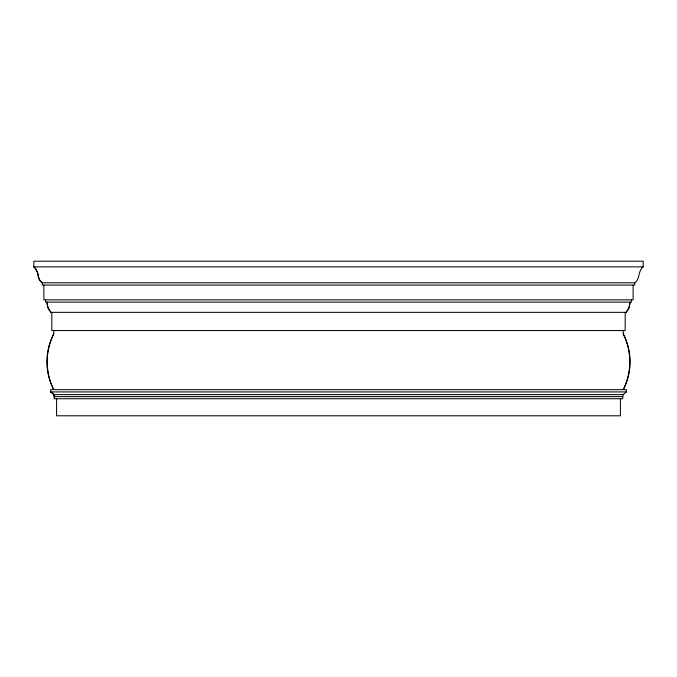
<?xml version="1.0" encoding="UTF-8"?>
<svg xmlns="http://www.w3.org/2000/svg" width="677" height="677" viewBox="0 0 677 677"><rect width="100%" height="100%" fill="white"/><g stroke="black" fill="none" stroke-linecap="round" stroke-linejoin="round"><path stroke-width="1.02" d="M54.388 398.745L53.796 394.623L50.614 391.924L50.614 389.656L626.386 389.656L626.386 391.924L623.204 394.623L622.612 398.745L54.388 398.745A5.865 5.865 0 0 0 50.614 391.924L626.386 391.924M53.754 333.956C45.046 351.329 45.046 372.274 53.754 389.656A60.27 60.27 0 0 1 53.754 333.956L53.754 330.545M626.039 312.351L629.026 307.629L629.974 302.12A14.276 14.276 0 0 1 626.039 312.351L50.961 312.351L47.974 307.629L47.026 302.12A14.276 14.276 0 0 0 50.961 312.351M643.15 266.882C637.734 270.859 640.357 279.11 634.73 282.8L42.27 282.8C36.643 279.11 39.266 270.859 33.85 266.882L33.85 261.204L643.15 261.204L643.15 266.882L33.85 266.882A14.115 14.115 0 0 1 38.293 276.275A9.376 9.376 0 0 0 42.27 282.8L42.27 285.076L634.73 285.076L634.73 282.8M53.796 394.623L623.204 394.623M54.473 396.629L622.527 396.629M623.246 333.956C631.954 351.329 631.954 372.274 623.246 389.656A60.27 60.27 0 0 0 623.246 333.956L623.246 330.545M633.13 285.076L633.13 299.852L43.87 299.852L43.87 285.076M631.413 299.852L631.413 302.12L45.587 302.12L45.587 299.852M625.184 312.351L625.184 330.545L51.816 330.545L51.816 312.351M620.411 398.745L620.411 415.796L56.589 415.796L56.589 398.745"/></g></svg>
